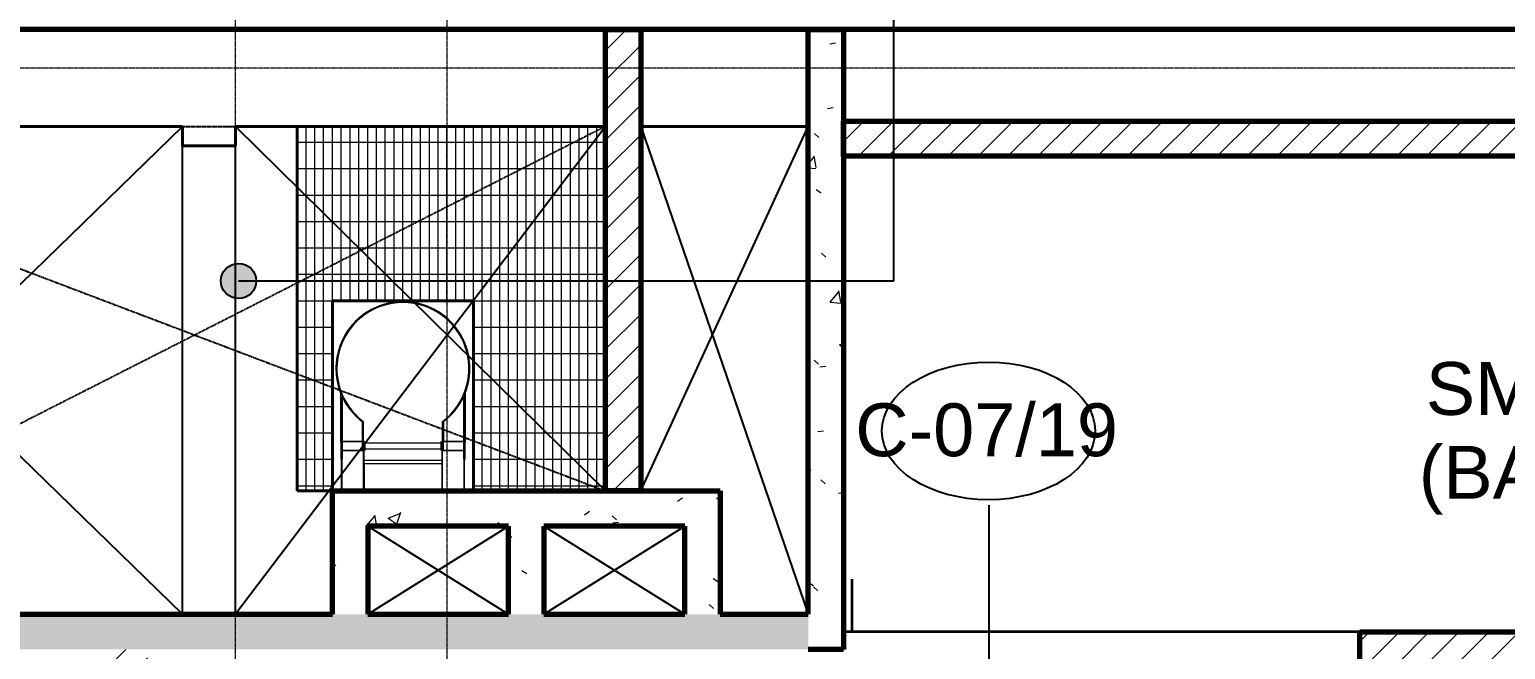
# Model space of a CAD drawing. Header units: millimetres. Extents: x -920231 to -841213, y -17301 to 22361.
# Drawn here: x -871251 to -862876, y 12952 to 16472 of the extents above; entities that cross this region are included whole.
import ezdxf

# ---------------------------------------------------------------- set-up
doc = ezdxf.new("R2010")
doc.units = ezdxf.units.MM
doc.linetypes.add('DPA_Grid _ Level 100', pattern=[10, 5.5, -1.6, 1.3, -1.6])
doc.linetypes.add('DPA_Overhead 100', pattern=[2.75, 1.75, -1])
for name, color, linetype, lineweight in [('_ _ A-DETL-OPENING', 1, 'Continuous', 25), ('A-ANNO-NOTE', 3, 'Continuous', 25), ('A-FLOR-E', 2, 'Continuous', 35), ('A-FLOR-OVHD', 2, 'DPA_Overhead 100', 25), ('A-FLOR-PATT', 1, 'Continuous', 35), ('A-GENM', 1, 'Continuous', 9), ('A-ROOM-IDEN', 3, 'Continuous', 25), ('A-WALL', 5, 'Continuous', 35), ('A-WALL-PATT', 1, 'Continuous', 35), ('G-ANNO-TEXT', 3, 'Continuous', 9), ('S-GRID', 251, 'Continuous', 9), ('WALL-E', 2, 'Continuous', 35)]:
    doc.layers.add(name, color=color, linetype=linetype, lineweight=lineweight)
doc.styles.add('Arial_2', font='arial.ttf', dxfattribs={"height": 300})
pattern_1 = [(50, (0, 0), (728.7365, -63.75582), [76.2, -838.2]), (355, (0, 0), (-140.9716, 764.2276), [60.96, -670.56]), (100.451, (60.7, -5.3), (587.77, 700.46675), [64.76, -712.36]), (46.184, (0, 203.2), (1084.3162, -168.171), [114.3, -1257.3]), (96.636, (90.4, 189.2), (949.6099, 989.7098), [97.14, -1068.54]), (351.184, (0, 203.2), (949.6206, 989.7012), [91.44, -1005.84]), (21, (101.6, 152.4), (606.45787, -409.06057), [76.2, -838.2]), (326, (101.6, 152.4), (247.20834, 736.7529), [60.96, -670.56]), (71.451, (152.14, 118.3), (853.66825, 327.68547), [64.76, -712.36]), (37.5, (0, 0), (12.35469, 338.22012), [33.528, -628.904, 33.528, -647.192, -673.1]), (37.5, (0, 0), (12.35469, 338.22012), [-1343.152, 33.528, -639.572]), (7.5, (0, 0), (267.27887, 400.72213), [33.528, -354.584, 33.528, -613.664, -256.54]), (7.5, (0, 0), (267.27887, 400.72213), [-1035.304, 33.528, -223.012]), (327.5, (-226.57, 0), (542.36333, -22.915345), [33.528, -220.472, 33.528, -758.952, -1051.56]), (327.5, (-226.57, 0), (542.36333, -22.915345), [-1046.48, 33.528, -1018.032]), (317.5, (-328.17, 0), (592.51696, 101.7071), [33.528, -296.672, 33.528, -492.76, -746.76]), (317.5, (-328.17, 0), (592.51696, 101.7071), [-856.488, 33.528, -713.232])]
pattern_2 = [(45, (0, 0), (-84.852814, 84.852814), [])]

# ---------------------------------------------------------------- blocks, each defined once
blk = doc.blocks.new('DPA_GM-Cage Ladder - H8300 with Protection Ring-8199188-4230-01 ENLARGED MULTI-PURPOSE LEVEL - REFLECTED CEILING PLAN - SHEET 1')
at = {"layer": 'A-GENM'}
for p, q in [((90, 1143.4), (89.5, 1148.3)), ((160.5, 1148.3), (160, 1143.4)), ((-253.3, 805.5), (-248.4, 805)), ((498.4, 805), (503.3, 805.5)), ((-248.4, 735), (-253.3, 734.5)), ((503.3, 734.5), (498.4, 735)), ((-227.5, 350.4), (-227.5, 628.1)), ((-225, 305), (-225, 622)), ((-225, 305), (-225, 622)), ((-225, 305), (-225, 622)), ((-225, 305), (-225, 622)), ((-220, 610.7), (-220, 355)), ((-220, 610.7), (-220, 355)), ((-220, 610.7), (-220, 305)), ((-220, 610.7), (-220, 355)), ((470, 355), (470, 610.7)), ((470, 355), (470, 610.7)), ((470, 305), (470, 610.7)), ((470, 355), (470, 610.7)), ((475, 622), (475, 305)), ((475, 622), (475, 305)), ((475, 622), (475, 305)), ((475, 622), (475, 305)), ((477.5, 628.1), (477.5, 350.4)), ((-105, 355), (-105, 467.5)), ((-105, 355), (-105, 467.5)), ((-105, 355), (-105, 467.5)), ((-105, 355), (-105, 467.5)), ((-100, 470), (-100, 355)), ((-100, 470), (-100, 355)), ((-100, 470), (-100, 355)), ((-100, 470), (-100, 355)), ((350, 355), (350, 470)), ((350, 355), (350, 470)), ((350, 355), (350, 470)), ((350, 355), (350, 470)), ((355, 467.5), (355, 355)), ((355, 467.5), (355, 355)), ((355, 467.5), (355, 355)), ((355, 467.5), (355, 355)), ((-225, 350.4), (-227.5, 350.4)), ((-227.5, 350.4), (-227.5, 255)), ((-225, 305), (-225, 355)), ((-225, 305), (-225, 355)), ((-225, 305), (-225, 355)), ((-225, 355), (-100, 355)), ((-225, 305), (-225, 355)), ((-225, 350.1), (-225, 355)), ((-225, 355), (-225, 305)), ((-225, 337.7), (-225, 349.2)), ((-220, 355), (-100, 355)), ((-220, 355), (-100, 355)), ((-220, 355), (-100, 355)), ((-100, 355), (-220, 355)), ((-100, 355), (-105, 355)), ((-100, 355), (-105, 355)), ((-100, 355), (-105, 355)), ((-100, 355), (-105, 355)), ((-100, 355), (-100, 305)), ((-100, 355), (-100, 305)), ((-100, 355), (-100, 305)), ((-100, 355), (-100, 305)), ((-100, 355), (-100, 305)), ((-100, 305), (-100, 355)), ((-95, 355), (-100, 355)), ((-95, 355), (-95, 305)), ((-95, 347.5), (345, 347.5)), ((-95, 347.5), (345, 347.5)), ((-95, 347.5), (345, 347.5)), ((-95, 347.5), (345, 347.5)), ((-95, 347.5), (345, 347.5)), ((-95, 347.5), (345, 347.5)), ((-95, 347.5), (345, 347.5)), ((-95, 347.5), (345, 347.5)), ((-95, 347.5), (345, 347.5)), ((-95, 347.5), (345, 347.5)), ((-95, 347.5), (345, 347.5)), ((-95, 347.5), (345, 347.5)), ((-95, 347.5), (345, 347.5)), ((-95, 347.5), (345, 347.5)), ((-95, 347.5), (345, 347.5)), ((-95, 347.5), (345, 347.5)), ((-95, 347.5), (345, 347.5)), ((-95, 347.5), (345, 347.5)), ((-95, 347.5), (345, 347.5)), ((-95, 347.5), (345, 347.5)), ((-95, 335.4), (-95, 346.9)), ((-95, 346.9), (-95, 335.4)), ((-95, 335.4), (-95, 346.9)), ((-95, 346.9), (-95, 335.4)), ((-95, 335.4), (-95, 346.9)), ((-95, 346.9), (-95, 335.4)), ((-95, 335.4), (-95, 346.9)), ((-95, 346.9), (-95, 335.4)), ((-95, 335.4), (-95, 346.9)), ((-95, 346.9), (-95, 335.4)), ((-95, 335.4), (-95, 346.9)), ((-95, 346.9), (-95, 335.4)), ((-95, 335.4), (-95, 346.9)), ((-95, 346.9), (-95, 335.4)), ((-95, 335.4), (-95, 346.9)), ((-95, 346.9), (-95, 335.4)), ((-95, 335.4), (-95, 346.9)), ((-95, 346.9), (-95, 335.4)), ((-95, 335.4), (-95, 346.9)), ((-95, 346.9), (-95, 335.4)), ((-95, 335.4), (-95, 346.9)), ((-95, 346.9), (-95, 335.4)), ((-95, 335.4), (-95, 346.9)), ((-95, 346.9), (-95, 335.4)), ((-95, 335.4), (-95, 346.9)), ((-95, 346.9), (-95, 335.4)), ((-95, 335.4), (-95, 346.9)), ((-95, 346.9), (-95, 335.4)), ((-95, 335.4), (-95, 346.9)), ((-95, 346.9), (-95, 335.4)), ((-95, 335.4), (-95, 346.9)), ((-95, 346.9), (-95, 335.4)), ((-95, 335.4), (-95, 346.9)), ((-95, 346.9), (-95, 335.4)), ((-95, 335.4), (-95, 346.9)), ((-95, 346.9), (-95, 335.4)), ((-95, 335.4), (-95, 346.9)), ((-95, 346.9), (-95, 335.4)), ((-95, 335.4), (-95, 346.9)), ((-95, 346.9), (-95, 335.4)), ((350, 355), (345, 355)), ((345, 305), (345, 355)), ((345, 335.4), (345, 346.9)), ((345, 346.9), (345, 335.4)), ((345, 335.4), (345, 346.9)), ((345, 346.9), (345, 335.4)), ((345, 335.4), (345, 346.9)), ((345, 346.9), (345, 335.4)), ((345, 335.4), (345, 346.9)), ((345, 346.9), (345, 335.4)), ((345, 335.4), (345, 346.9)), ((345, 346.9), (345, 335.4)), ((345, 335.4), (345, 346.9)), ((345, 346.9), (345, 335.4)), ((345, 335.4), (345, 346.9)), ((345, 346.9), (345, 335.4)), ((345, 335.4), (345, 346.9)), ((345, 346.9), (345, 335.4)), ((345, 335.4), (345, 346.9)), ((345, 346.9), (345, 335.4)), ((345, 335.4), (345, 346.9)), ((345, 346.9), (345, 335.4)), ((345, 335.4), (345, 346.9)), ((345, 346.9), (345, 335.4)), ((345, 335.4), (345, 346.9)), ((345, 346.9), (345, 335.4)), ((345, 335.4), (345, 346.9)), ((345, 346.9), (345, 335.4)), ((345, 335.4), (345, 346.9)), ((345, 346.9), (345, 335.4)), ((345, 335.4), (345, 346.9)), ((345, 346.9), (345, 335.4)), ((345, 335.4), (345, 346.9)), ((345, 346.9), (345, 335.4)), ((345, 335.4), (345, 346.9)), ((345, 346.9), (345, 335.4)), ((345, 335.4), (345, 346.9)), ((345, 346.9), (345, 335.4)), ((345, 335.4), (345, 346.9)), ((345, 346.9), (345, 335.4)), ((345, 335.4), (345, 346.9)), ((345, 346.9), (345, 335.4)), ((350, 355), (470, 355)), ((350, 305), (350, 355)), ((355, 355), (350, 355)), ((350, 355), (470, 355)), ((350, 305), (350, 355)), ((355, 355), (350, 355)), ((350, 355), (475, 355)), ((350, 305), (350, 355)), ((355, 355), (350, 355)), ((350, 355), (470, 355)), ((350, 305), (350, 355)), ((355, 355), (350, 355)), ((350, 305), (350, 355)), ((470, 355), (350, 355)), ((350, 355), (350, 305)), ((475, 355), (475, 305)), ((475, 355), (475, 305)), ((475, 355), (475, 305)), ((475, 355), (475, 305)), ((475, 305), (475, 355)), ((475, 355), (475, 350.1)), ((477.5, 350.4), (475, 350.4)), ((475, 349.2), (475, 337.7)), ((477.5, 255), (477.5, 350.4)), ((-227.5, 255), (-222.5, 255)), ((-225, 318), (-225, 332)), ((-225, 292), (-225, 309.7)), ((-100, 305), (-225, 305)), ((-220, 305), (-225, 305)), ((-100, 305), (-225, 305)), ((-220, 305), (-225, 305)), ((-100, 305), (-225, 305)), ((-220, 305), (-225, 305)), ((-100, 305), (-225, 305)), ((-220, 305), (-225, 305)), ((-225, 305), (-225, 255)), ((-225, 305), (-100, 305)), ((-225, 255), (-225, 283.4)), ((-225, 255), (-225, 75)), ((-220, 305.5), (-220, 255)), ((-220, 255), (-220, 305)), ((-220, 75), (-220, 255)), ((-100, 305), (-95, 305)), ((-95, 305), (-100, 305)), ((-100, 305), (-100, 80)), ((-95, 314.8), (-95, 334.5)), ((-95, 334.5), (-95, 314.8)), ((-95, 314.8), (-95, 334.5)), ((-95, 334.5), (-95, 314.8)), ((-95, 314.8), (-95, 334.5)), ((-95, 334.5), (-95, 314.8)), ((-95, 314.8), (-95, 334.5)), ((-95, 334.5), (-95, 314.8)), ((-95, 314.8), (-95, 334.5)), ((-95, 334.5), (-95, 314.8)), ((-95, 314.8), (-95, 334.5)), ((-95, 334.5), (-95, 314.8)), ((-95, 314.8), (-95, 334.5)), ((-95, 334.5), (-95, 314.8)), ((-95, 314.8), (-95, 334.5)), ((-95, 334.5), (-95, 314.8)), ((-95, 314.8), (-95, 334.5)), ((-95, 334.5), (-95, 314.8)), ((-95, 314.8), (-95, 334.5)), ((-95, 334.5), (-95, 314.8)), ((-95, 314.8), (-95, 334.5)), ((-95, 334.5), (-95, 314.8)), ((-95, 314.8), (-95, 334.5)), ((-95, 334.5), (-95, 314.8)), ((-95, 314.8), (-95, 334.5)), ((-95, 334.5), (-95, 314.8)), ((-95, 314.8), (-95, 334.5)), ((-95, 334.5), (-95, 314.8)), ((-95, 314.8), (-95, 334.5)), ((-95, 334.5), (-95, 314.8)), ((-95, 314.8), (-95, 334.5)), ((-95, 334.5), (-95, 314.8)), ((-95, 314.8), (-95, 334.5)), ((-95, 334.5), (-95, 314.8)), ((-95, 314.8), (-95, 334.5)), ((-95, 334.5), (-95, 314.8)), ((-95, 314.8), (-95, 334.5)), ((-95, 334.5), (-95, 314.8)), ((-95, 314.8), (-95, 334.5)), ((-95, 334.5), (-95, 314.8)), ((-95, 313.1), (-95, 314.6)), ((-95, 314.6), (-95, 313.1)), ((-95, 313.1), (-95, 314.6)), ((-95, 314.6), (-95, 313.1)), ((-95, 313.1), (-95, 314.6)), ((-95, 314.6), (-95, 313.1)), ((-95, 313.1), (-95, 314.6)), ((-95, 314.6), (-95, 313.1)), ((-95, 313.1), (-95, 314.6)), ((-95, 314.6), (-95, 313.1)), ((-95, 313.1), (-95, 314.6)), ((-95, 314.6), (-95, 313.1)), ((-95, 313.1), (-95, 314.6)), ((-95, 314.6), (-95, 313.1)), ((-95, 313.1), (-95, 314.6)), ((-95, 314.6), (-95, 313.1)), ((-95, 313.1), (-95, 314.6)), ((-95, 314.6), (-95, 313.1)), ((-95, 313.1), (-95, 314.6)), ((-95, 314.6), (-95, 313.1)), ((-95, 313.1), (-95, 314.6)), ((-95, 314.6), (-95, 313.1)), ((-95, 313.1), (-95, 314.6)), ((-95, 314.6), (-95, 313.1)), ((-95, 313.1), (-95, 314.6)), ((-95, 314.6), (-95, 313.1)), ((-95, 313.1), (-95, 314.6)), ((-95, 314.6), (-95, 313.1)), ((-95, 313.1), (-95, 314.6)), ((-95, 314.6), (-95, 313.1)), ((-95, 313.1), (-95, 314.6)), ((-95, 314.6), (-95, 313.1)), ((-95, 313.1), (-95, 314.6)), ((-95, 314.6), (-95, 313.1)), ((-95, 313.1), (-95, 314.6)), ((-95, 314.6), (-95, 313.1)), ((-95, 313.1), (-95, 314.6)), ((-95, 314.6), (-95, 313.1)), ((-95, 313.1), (-95, 314.6)), ((-95, 314.6), (-95, 313.1)), ((345, 312.5), (-95, 312.5)), ((345, 312.5), (-95, 312.5)), ((345, 312.5), (-95, 312.5)), ((345, 312.5), (-95, 312.5)), ((345, 312.5), (-95, 312.5)), ((345, 312.5), (-95, 312.5)), ((345, 312.5), (-95, 312.5)), ((345, 312.5), (-95, 312.5)), ((345, 312.5), (-95, 312.5)), ((345, 312.5), (-95, 312.5)), ((345, 312.5), (-95, 312.5)), ((345, 312.5), (-95, 312.5)), ((345, 312.5), (-95, 312.5)), ((345, 312.5), (-95, 312.5)), ((345, 312.5), (-95, 312.5)), ((345, 312.5), (-95, 312.5)), ((345, 312.5), (-95, 312.5)), ((345, 312.5), (-95, 312.5)), ((345, 312.5), (-95, 312.5)), ((345, 312.5), (-95, 312.5)), ((-95, 75), (-95, 305)), ((345, 314.8), (345, 334.5)), ((345, 334.5), (345, 314.8)), ((345, 314.8), (345, 334.5)), ((345, 334.5), (345, 314.8)), ((345, 314.8), (345, 334.5)), ((345, 334.5), (345, 314.8)), ((345, 314.8), (345, 334.5)), ((345, 334.5), (345, 314.8)), ((345, 314.8), (345, 334.5)), ((345, 334.5), (345, 314.8)), ((345, 314.8), (345, 334.5)), ((345, 334.5), (345, 314.8)), ((345, 314.8), (345, 334.5)), ((345, 334.5), (345, 314.8)), ((345, 314.8), (345, 334.5)), ((345, 334.5), (345, 314.8)), ((345, 314.8), (345, 334.5)), ((345, 334.5), (345, 314.8)), ((345, 314.8), (345, 334.5)), ((345, 334.5), (345, 314.8)), ((345, 314.8), (345, 334.5)), ((345, 334.5), (345, 314.8)), ((345, 314.8), (345, 334.5)), ((345, 334.5), (345, 314.8)), ((345, 314.8), (345, 334.5)), ((345, 334.5), (345, 314.8)), ((345, 314.8), (345, 334.5)), ((345, 334.5), (345, 314.8)), ((345, 314.8), (345, 334.5)), ((345, 334.5), (345, 314.8)), ((345, 314.8), (345, 334.5)), ((345, 334.5), (345, 314.8)), ((345, 314.8), (345, 334.5)), ((345, 334.5), (345, 314.8)), ((345, 314.8), (345, 334.5)), ((345, 334.5), (345, 314.8)), ((345, 314.8), (345, 334.5)), ((345, 334.5), (345, 314.8)), ((345, 314.8), (345, 334.5)), ((345, 334.5), (345, 314.8)), ((345, 313.1), (345, 314.6)), ((345, 314.6), (345, 313.1)), ((345, 313.1), (345, 314.6)), ((345, 314.6), (345, 313.1)), ((345, 313.1), (345, 314.6)), ((345, 314.6), (345, 313.1)), ((345, 313.1), (345, 314.6)), ((345, 314.6), (345, 313.1)), ((345, 313.1), (345, 314.6)), ((345, 314.6), (345, 313.1)), ((345, 313.1), (345, 314.6)), ((345, 314.6), (345, 313.1)), ((345, 313.1), (345, 314.6)), ((345, 314.6), (345, 313.1)), ((345, 313.1), (345, 314.6)), ((345, 314.6), (345, 313.1)), ((345, 313.1), (345, 314.6)), ((345, 314.6), (345, 313.1)), ((345, 313.1), (345, 314.6)), ((345, 314.6), (345, 313.1)), ((345, 313.1), (345, 314.6)), ((345, 314.6), (345, 313.1)), ((345, 313.1), (345, 314.6)), ((345, 314.6), (345, 313.1)), ((345, 313.1), (345, 314.6)), ((345, 314.6), (345, 313.1)), ((345, 313.1), (345, 314.6)), ((345, 314.6), (345, 313.1)), ((345, 313.1), (345, 314.6)), ((345, 314.6), (345, 313.1)), ((345, 313.1), (345, 314.6)), ((345, 314.6), (345, 313.1)), ((345, 313.1), (345, 314.6)), ((345, 314.6), (345, 313.1)), ((345, 313.1), (345, 314.6)), ((345, 314.6), (345, 313.1)), ((345, 313.1), (345, 314.6)), ((345, 314.6), (345, 313.1)), ((345, 313.1), (345, 314.6)), ((345, 314.6), (345, 313.1)), ((345, 305), (350, 305)), ((350, 305), (345, 305)), ((345, 305), (345, 75)), ((475, 305), (350, 305)), ((475, 305), (350, 305)), ((475, 305), (350, 305)), ((475, 305), (350, 305)), ((350, 305), (475, 305)), ((350, 80), (350, 305)), ((470, 255), (470, 305.5)), ((475, 305), (470, 305)), ((475, 305), (470, 305)), ((475, 305), (470, 305)), ((475, 305), (470, 305)), ((470, 305), (470, 255)), ((470, 255), (470, 75)), ((472.5, 255), (477.5, 255)), ((475, 332), (475, 318)), ((475, 309.7), (475, 292)), ((475, 255), (475, 305)), ((475, 283.4), (475, 255)), ((475, 75), (475, 255)), ((-95, 75), (-95, 250)), ((-95, 250), (345, 250)), ((-95, 230), (-95, 75)), ((345, 230), (-95, 230)), ((345, 250), (345, 75)), ((345, 230), (345, 75)), ((-197.5, 75), (-247.5, 75)), ((-147.5, 80), (-147.5, 75)), ((-100, 80), (-147.5, 80)), ((-95, 75), (-147.5, 75)), ((345, 75), (-95, 75)), ((345, 75), (-95, 75)), ((397.5, 75), (345, 75)), ((397.5, 80), (350, 80)), ((397.5, 75), (397.5, 80)), ((497.5, 75), (447.5, 75))]:
    blk.add_line(p, q, dxfattribs=at)
at = {"layer": 'A-GENM', "lineweight": 35}
for p, q in [((-100, 355), (-95, 355)), ((-100, 305), (-100, 355)), ((-95, 355), (-95, 305)), ((345, 355), (350, 355)), ((345, 305), (345, 355)), ((350, 355), (350, 305)), ((-95, 305), (-100, 305)), ((350, 305), (345, 305))]:
    blk.add_line(p, q, dxfattribs=at)
at = {"layer": 'A-GENM'}
for radius, start, end in [(380, 337.08046, 202.91954), (380, 95.35481, 174.64978), (380, 95.35481, 174.64978), (380, 95.35481, 174.64978), (375, 358.57165, 181.42835), (375, 358.57165, 181.42835), (375, 306.8699, 233.1301), (375, 358.57165, 181.42835), (375, 120.58045, 124.99283), (380, 114.52891, 120.52675), (380, 103.62717, 110.35117), (375, 100.22433, 110.37799), (380, 95.3547, 100.17558), (375, 79.811, 100.189), (380, 84.6446, 95.3554), (375, 84.6446, 95.3554), (380, 5.35022, 84.64519), (380, 5.35022, 84.64519), (380, 5.35022, 84.64519), (380, 79.82442, 84.6453), (375, 69.62201, 79.77567), (380, 69.64883, 76.37283), (380, 59.47325, 65.47109), (375, 55.00717, 59.41955), (375, 141.03204, 145.67041), (380, 135.42391, 141.10464), (375, 130.82563, 135.36108), (380, 125.0413, 130.70233), (380, 49.29767, 54.9587), (375, 44.63892, 49.17437), (380, 38.89536, 44.57609), (375, 34.32959, 38.96796), (380, 156.03938, 161.54648), (375, 151.23844, 155.94803), (380, 145.74752, 151.32556), (380, 28.67444, 34.25248), (375, 24.05197, 28.76156), (380, 18.45352, 23.96062), (380, 166.31217, 171.7674), (375, 161.44485, 166.20661), (375, 13.79339, 18.55515), (380, 8.2326, 13.68783), (380, 174.6446, 185.3554), (380, 181.09653, 181.98832), (380, 181.73345, 183.12195), (380, 181.73345, 183.12195), (380, 181.73345, 183.12195), (375, 174.6446, 185.3554), (375, 182.45725, 186.69072), (375, 171.65125, 176.45288), (375, 3.54712, 8.34875), (375, 353.30928, 357.54275), (375, 354.6446, 5.3554), (380, 354.6446, 5.3554), (380, 356.87805, 358.26655), (380, 356.87805, 358.26655), (380, 356.87805, 358.26655), (380, 358.01168, 358.90347), (380, 185.36017, 202.91954), (380, 185.36017, 202.91954), (380, 185.36017, 202.91954), (380, 186.82465, 192.20923), (375, 182.77032, 233.1301), (375, 182.77032, 233.1301), (375, 182.77032, 233.1301), (375, 192.06405, 196.92254), (375, 306.8699, 357.22968), (375, 306.8699, 357.22968), (375, 306.8699, 357.22968), (380, 337.08046, 354.63983), (380, 337.08046, 354.63983), (380, 337.08046, 354.63983), (375, 343.07746, 347.93595), (380, 347.79077, 353.17535), (380, 197.07065, 201.93142), (380, 204.78398, 232.75222), (380, 204.78398, 232.75222), (380, 204.78398, 232.75222), (380, 204.78398, 232.75222), (380, 307.24778, 335.21602), (380, 307.24778, 335.21602), (380, 307.24778, 335.21602), (380, 307.24778, 335.21602), (380, 338.06858, 342.92935)]:
    blk.add_arc((125, 770), radius, start, end, dxfattribs=at)
blk = doc.blocks.new('Ceiling Tags - Ceiling Tags-9510765-4230-01 ENLARGED MULTI-PURPOSE LEVEL - REFLECTED CEILING PLAN - SHEET 1')
at = {"layer": 'A-ANNO-NOTE'}
blk.add_ellipse((0, 0), major_axis=(6.049, 0), ratio=0.646436, dxfattribs=at)
blk = doc.blocks.new('*U2141')
at = {"layer": '_ _ A-DETL-OPENING'}
for p, q in [((-300, 12343), (-3150, 9573)), ((-3150, 12343), (-300, 9573)), ((-3150, 12343), (-300, 12343)), ((-300, 9573), (-300, 12343)), ((0, 9573), (0, 12343)), ((0, 12343), (2100, 12343)), ((2100, 12343), (0, 9573)), ((0, 12343), (2100, 10273)), ((2100, 12343), (2100, 10273)), ((2300, 10273), (2300, 12343)), ((2300, 12343), (3250, 12343)), ((2300, 10273), (3250, 12343)), ((2300, 12343), (3250, 9573)), ((3250, 12343), (3250, 9573)), ((2750, 10273), (2300, 10273)), ((2750, 9573), (2750, 10273)), ((750, 9573), (1550, 10073)), ((750, 10073), (1550, 9573)), ((1750, 9573), (2550, 10073)), ((1750, 10073), (2550, 9573)), ((-300, 9573), (-3150, 9573)), ((550, 9573), (0, 9573)), ((3250, 9573), (2750, 9573))]:
    blk.add_line(p, q, dxfattribs=at)
at = {"layer": 'S-GRID', "linetype": 'DPA_Grid _ Level 100'}
for p, q in [((0, -20855.1), (0, 16910.1)), ((1201.9, -20855.1), (1201.9, 16910.1)), ((24628.5, 12673), (-48793, 12673))]:
    blk.add_line(p, q, dxfattribs=at)

msp = doc.modelspace()

# ---------------------------------------------------------------- hatches: boundary and pattern name
at = {"layer": 'A-FLOR-PATT', "lineweight": 9}
h = msp.add_hatch(dxfattribs=at)
h.set_pattern_fill('FP_7', color=256, style=0, pattern_type=2)
h.set_pattern_definition([(270, (-869382.374, 14482.02), (-50, -3e-15), []), (180, (-869382.37, 14482.02), (-2e-14, 150), [])])
h.paths.add_polyline_path([(-868106.4, 13852), (-867982.4, 13852), (-867982.4, 15922), (-869732.4, 15922), (-869732.4, 13852), (-869532.4, 13852), (-869532.4, 14932), (-868732.4, 14932), (-868732.4, 13852), (-868332.4, 13852)])
at = {"layer": 'A-ROOM-IDEN'}
h = msp.add_hatch(color=256, dxfattribs=at)
edge = h.paths.add_edge_path()
edge.add_arc((-870065.1, 15044.2), 100, 0, 360)
at = {"layer": 'A-WALL-PATT', "lineweight": 9}
h = msp.add_hatch(dxfattribs=at)
h.set_pattern_fill('FP_2', color=256, style=0, pattern_type=2)
h.set_pattern_definition(pattern_2)
h.paths.add_polyline_path([(-867782.4, 13852), (-867782.4, 16472), (-867982.4, 16472), (-867982.4, 13852)])
h = msp.add_hatch(dxfattribs=at)
h.set_pattern_fill('FP_1', color=256, style=0, pattern_type=2)
h.set_pattern_definition(pattern_1)
h.paths.add_polyline_path([(-866632.4, 12952), (-866632.4, 16472), (-866832.4, 16472), (-866832.4, 12952)])
h = msp.add_hatch(dxfattribs=at)
h.set_pattern_fill('FP_2', color=256, style=0, pattern_type=2)
h.set_pattern_definition(pattern_2)
h.paths.add_polyline_path([(-856167.4, 15752), (-856167.4, 15952), (-866632.4, 15952), (-866632.4, 15752), (-861210.7, 15752)])
h = msp.add_hatch(dxfattribs=at)
h.set_pattern_fill('FP_1', color=256, style=0, pattern_type=2)
h.set_pattern_definition(pattern_1)
h.paths.add_polyline_path([(-867332.4, 13652), (-867332.4, 13852), (-869532.4, 13852), (-869532.4, 13652), (-867532.4, 13652)])
h = msp.add_hatch(dxfattribs=at)
h.set_pattern_fill('FP_1', color=256, style=0, pattern_type=2)
h.set_pattern_definition(pattern_1)
h.paths.add_polyline_path([(-869332.4, 13152), (-869332.4, 13652), (-869532.4, 13652), (-869532.4, 13152)])
h = msp.add_hatch(dxfattribs=at)
h.set_pattern_fill('FP_1', color=256, style=0, pattern_type=2)
h.set_pattern_definition(pattern_1)
h.paths.add_polyline_path([(-868332.4, 13152), (-868332.4, 13652), (-868532.4, 13652), (-868532.4, 13152)])
h = msp.add_hatch(dxfattribs=at)
h.set_pattern_fill('FP_1', color=256, style=0, pattern_type=2)
h.set_pattern_definition(pattern_1)
h.paths.add_polyline_path([(-867332.4, 13152), (-867332.4, 13652), (-867532.4, 13652), (-867532.4, 13152)])
h = msp.add_hatch(dxfattribs=at)
h.set_pattern_fill('FP_1', color=256, style=0, pattern_type=2)
h.set_pattern_definition(pattern_1)
h.paths.add_polyline_path([(-866832.4, 12952), (-866832.4, 13152), (-895025.4, 13152), (-895025.4, 12952), (-868106.4, 12952)])
h = msp.add_hatch(dxfattribs=at)
h.set_pattern_fill('FP_2', color=256, style=0, pattern_type=2)
h.set_pattern_definition(pattern_2)
h.paths.add_polyline_path([(-863502.4, 12852), (-863502.4, 13052), (-863702.4, 13052), (-863702.4, 12852)])
h = msp.add_hatch(dxfattribs=at)
h.set_pattern_fill('FP_2', color=256, style=0, pattern_type=2)
h.set_pattern_definition(pattern_2)
h.paths.add_polyline_path([(-856167.4, 12852), (-856167.4, 13052), (-863502.4, 13052), (-863502.4, 12852), (-856613.5, 12852)])
h = msp.add_hatch(dxfattribs=at)
h.set_pattern_fill('FP_2', color=256, style=0, pattern_type=2)
h.set_pattern_definition(pattern_2)
h.paths.add_polyline_path([(-870582.4, 12069), (-870582.4, 12952), (-870782.4, 12952), (-870782.4, 12069)])

# ---------------------------------------------------------------- linework, layer by layer
at = {"layer": 'A-ANNO-NOTE'}
msp.add_line((-865805, 12560.9), (-865805, 13771.3), dxfattribs=at)
at = {"layer": 'A-FLOR-E'}
for p, q in [((-895025.4, 16472), (-866630.4, 16472)), ((-866630.4, 16472), (-895025.4, 16472)), ((-866630.4, 16472), (-866630.4, 15952)), ((-866630.4, 15952), (-866630.4, 16472)), ((-870382.4, 15922), (-873232.4, 15922)), ((-873232.4, 15922), (-870382.4, 15922)), ((-870382.4, 15812), (-870382.4, 15922)), ((-870382.4, 15922), (-870382.4, 15812)), ((-867982.4, 15922), (-870082.4, 15922)), ((-870082.4, 15922), (-870082.4, 15812)), ((-870082.4, 15812), (-870082.4, 15922)), ((-870082.4, 15922), (-867982.4, 15922)), ((-869732.4, 15922), (-867982.4, 15922)), ((-869732.4, 13852), (-869732.4, 15922)), ((-869732.4, 15922), (-869732.4, 13852)), ((-867982.4, 15922), (-869732.4, 15922)), ((-867982.4, 15922), (-867982.4, 13852)), ((-867982.4, 13852), (-867982.4, 15922)), ((-867982.4, 15812), (-867982.4, 15922)), ((-867982.4, 15922), (-867982.4, 15812)), ((-866832.4, 15922), (-867782.4, 15922)), ((-867782.4, 15922), (-867782.4, 13852)), ((-867782.4, 15922), (-866832.4, 15922)), ((-867782.4, 13852), (-867782.4, 15922)), ((-866832.4, 13152), (-866832.4, 15922)), ((-866832.4, 15922), (-866832.4, 13152)), ((-870082.4, 15812), (-870382.4, 15812)), ((-870382.4, 15812), (-870082.4, 15812)), ((-867982.4, 13852), (-867982.4, 15812)), ((-867982.4, 15812), (-867982.4, 13852)), ((-866630.4, 15752), (-866630.4, 13052)), ((-866630.4, 13052), (-866630.4, 15752)), ((-868732.4, 14932), (-869532.4, 14932)), ((-869532.4, 14932), (-869532.4, 13852)), ((-869532.4, 13852), (-869532.4, 14932)), ((-869532.4, 14932), (-868732.4, 14932)), ((-868732.4, 13852), (-868732.4, 14932)), ((-868732.4, 14932), (-868732.4, 13852)), ((-869532.4, 13852), (-869732.4, 13852)), ((-869732.4, 13852), (-869532.4, 13852)), ((-869532.4, 13152), (-869532.4, 13852)), ((-869532.4, 13852), (-867982.4, 13852)), ((-867982.4, 13852), (-869532.4, 13852)), ((-869532.4, 13852), (-869532.4, 13152)), ((-867982.4, 13852), (-868732.4, 13852)), ((-868732.4, 13852), (-867982.4, 13852)), ((-867782.4, 13852), (-867332.4, 13852)), ((-867332.4, 13852), (-867782.4, 13852)), ((-867332.4, 13852), (-867332.4, 13152)), ((-867332.4, 13152), (-867332.4, 13852)), ((-868532.4, 13652), (-869332.4, 13652)), ((-869332.4, 13652), (-869332.4, 13152)), ((-869332.4, 13652), (-868532.4, 13652)), ((-869332.4, 13152), (-869332.4, 13652)), ((-868532.4, 13152), (-868532.4, 13652)), ((-868532.4, 13652), (-868532.4, 13152)), ((-867532.4, 13652), (-868332.4, 13652)), ((-868332.4, 13652), (-868332.4, 13152)), ((-868332.4, 13652), (-867532.4, 13652)), ((-868332.4, 13152), (-868332.4, 13652)), ((-867532.4, 13152), (-867532.4, 13652)), ((-867532.4, 13652), (-867532.4, 13152)), ((-873232.4, 13152), (-869532.4, 13152)), ((-869532.4, 13152), (-873232.4, 13152)), ((-869332.4, 13152), (-868532.4, 13152)), ((-868532.4, 13152), (-869332.4, 13152)), ((-868332.4, 13152), (-867532.4, 13152)), ((-867532.4, 13152), (-868332.4, 13152)), ((-867332.4, 13152), (-866832.4, 13152)), ((-866832.4, 13152), (-867332.4, 13152))]:
    msp.add_line(p, q, dxfattribs=at)
at = {"layer": 'A-FLOR-OVHD', "color": 8}
for p, q in [((-873432.4, 15922), (-867982.4, 15922)), ((-867982.4, 15922), (-873432.4, 13152)), ((-873432.4, 15922), (-867982.4, 13852)), ((-867982.4, 15922), (-867982.4, 13852)), ((-869532.4, 13852), (-869532.4, 13152)), ((-867982.4, 13852), (-869532.4, 13852)), ((-869532.4, 13152), (-873432.4, 13152))]:
    msp.add_line(p, q, dxfattribs=at)
at = {"layer": 'A-ROOM-IDEN'}
for p, q in [((-866346.1, 15044.2), (-866346.1, 20275.9)), ((-870065.1, 15044.2), (-866346.1, 15044.2))]:
    msp.add_line(p, q, dxfattribs=at)
msp.add_circle((-870065.1, 15044.2), 100, dxfattribs=at)
at = {"layer": 'A-WALL', "color": 7, "lineweight": 70}
for p, q in [((-848907.4, 16472), (-885282.4, 16472)), ((-867982.4, 13852), (-867982.4, 16472)), ((-867982.4, 16472), (-867782.4, 16472)), ((-867782.4, 16472), (-867782.4, 13852)), ((-866832.4, 13152), (-866832.4, 16472)), ((-866832.4, 16472), (-866632.4, 16472)), ((-866632.4, 16472), (-866632.4, 12952)), ((-866632.4, 15952), (-856167.4, 15952)), ((-866632.4, 15752), (-866632.4, 15952)), ((-856167.4, 15752), (-866632.4, 15752)), ((-869532.4, 13852), (-867332.4, 13852)), ((-869532.4, 13652), (-869532.4, 13852)), ((-867782.4, 13852), (-867982.4, 13852)), ((-867332.4, 13852), (-867332.4, 13652)), ((-869532.4, 13152), (-869532.4, 13652)), ((-868532.4, 13652), (-869332.4, 13652)), ((-869332.4, 13652), (-869332.4, 13152)), ((-868532.4, 13152), (-868532.4, 13652)), ((-867532.4, 13652), (-868332.4, 13652)), ((-868332.4, 13652), (-868332.4, 13152)), ((-867532.4, 13152), (-867532.4, 13652)), ((-867332.4, 13652), (-867332.4, 13152)), ((-873432.4, 13152), (-869532.4, 13152)), ((-869332.4, 13152), (-868532.4, 13152)), ((-868332.4, 13152), (-867532.4, 13152)), ((-867332.4, 13152), (-866832.4, 13152)), ((-863702.4, 12852), (-863702.4, 13052)), ((-863702.4, 13052), (-863502.4, 13052)), ((-863502.4, 13052), (-856167.4, 13052)), ((-866632.4, 12952), (-866832.4, 12952))]:
    msp.add_line(p, q, dxfattribs=at)
at = {"layer": 'WALL-E'}
for p, q in [((-873232.4, 15922), (-870382.4, 15922)), ((-870082.4, 15922), (-867982.4, 15922)), ((-867782.4, 15922), (-866832.4, 15922)), ((-866832.4, 15922), (-866832.4, 13152)), ((-866582.4, 13052), (-866582.4, 13352)), ((-873232.4, 13152), (-869532.4, 13152)), ((-869532.4, 13152), (-873232.4, 13152)), ((-869332.4, 13152), (-868532.4, 13152)), ((-868532.4, 13152), (-869332.4, 13152)), ((-868332.4, 13152), (-867532.4, 13152)), ((-867532.4, 13152), (-868332.4, 13152)), ((-867332.4, 13152), (-866832.4, 13152)), ((-866832.4, 13152), (-867332.4, 13152)), ((-863702.4, 13052), (-866632.4, 13052))]:
    msp.add_line(p, q, dxfattribs=at)
msp.add_ellipse((-842807.4, 12952), major_axis=(0, 24127.7), ratio=0.866025, start_param=1.566652, end_param=1.574941, dxfattribs=at)

# ---------------------------------------------------------------- block references
msp.add_blockref('*U2141', (-870082.4, 3579))
at = {"layer": 'A-ANNO-NOTE', "xscale": 100, "yscale": 100, "zscale": 100}
msp.add_blockref('Ceiling Tags - Ceiling Tags-9510765-4230-01 ENLARGED MULTI-PURPOSE LEVEL - REFLECTED CEILING PLAN - SHEET 1', (-865809.1, 14193.2), dxfattribs=at)
at = {"layer": 'A-GENM'}
msp.add_blockref('DPA_GM-Cage Ladder - H8300 with Protection Ring-8199188-4230-01 ENLARGED MULTI-PURPOSE LEVEL - REFLECTED CEILING PLAN - SHEET 1', (-869257.4, 13777), dxfattribs=at)

# ---------------------------------------------------------------- texts
at = {"layer": 'A-ANNO-NOTE', "lineweight": 9, "insert": (-866565.5, 14349.4), "char_height": 300, "width": 1835.864, "attachment_point": 1, "style": 'Arial_2'}
msp.add_mtext('C-07/19', dxfattribs=at)
at = {"layer": 'G-ANNO-TEXT', "color": 7, "char_height": 300, "attachment_point": 1, "style": 'Arial_2'}
for s, insert, width in [('SMOKE BARRIER ', (-863327.5, 14583.9), 4433.332), ('(BASE=FFL+2600)', (-863367.2, 14107.6), 4377.214)]:
    msp.add_mtext(s, dxfattribs=dict(at, insert=insert, width=width))

doc.saveas('drawing.dxf')
